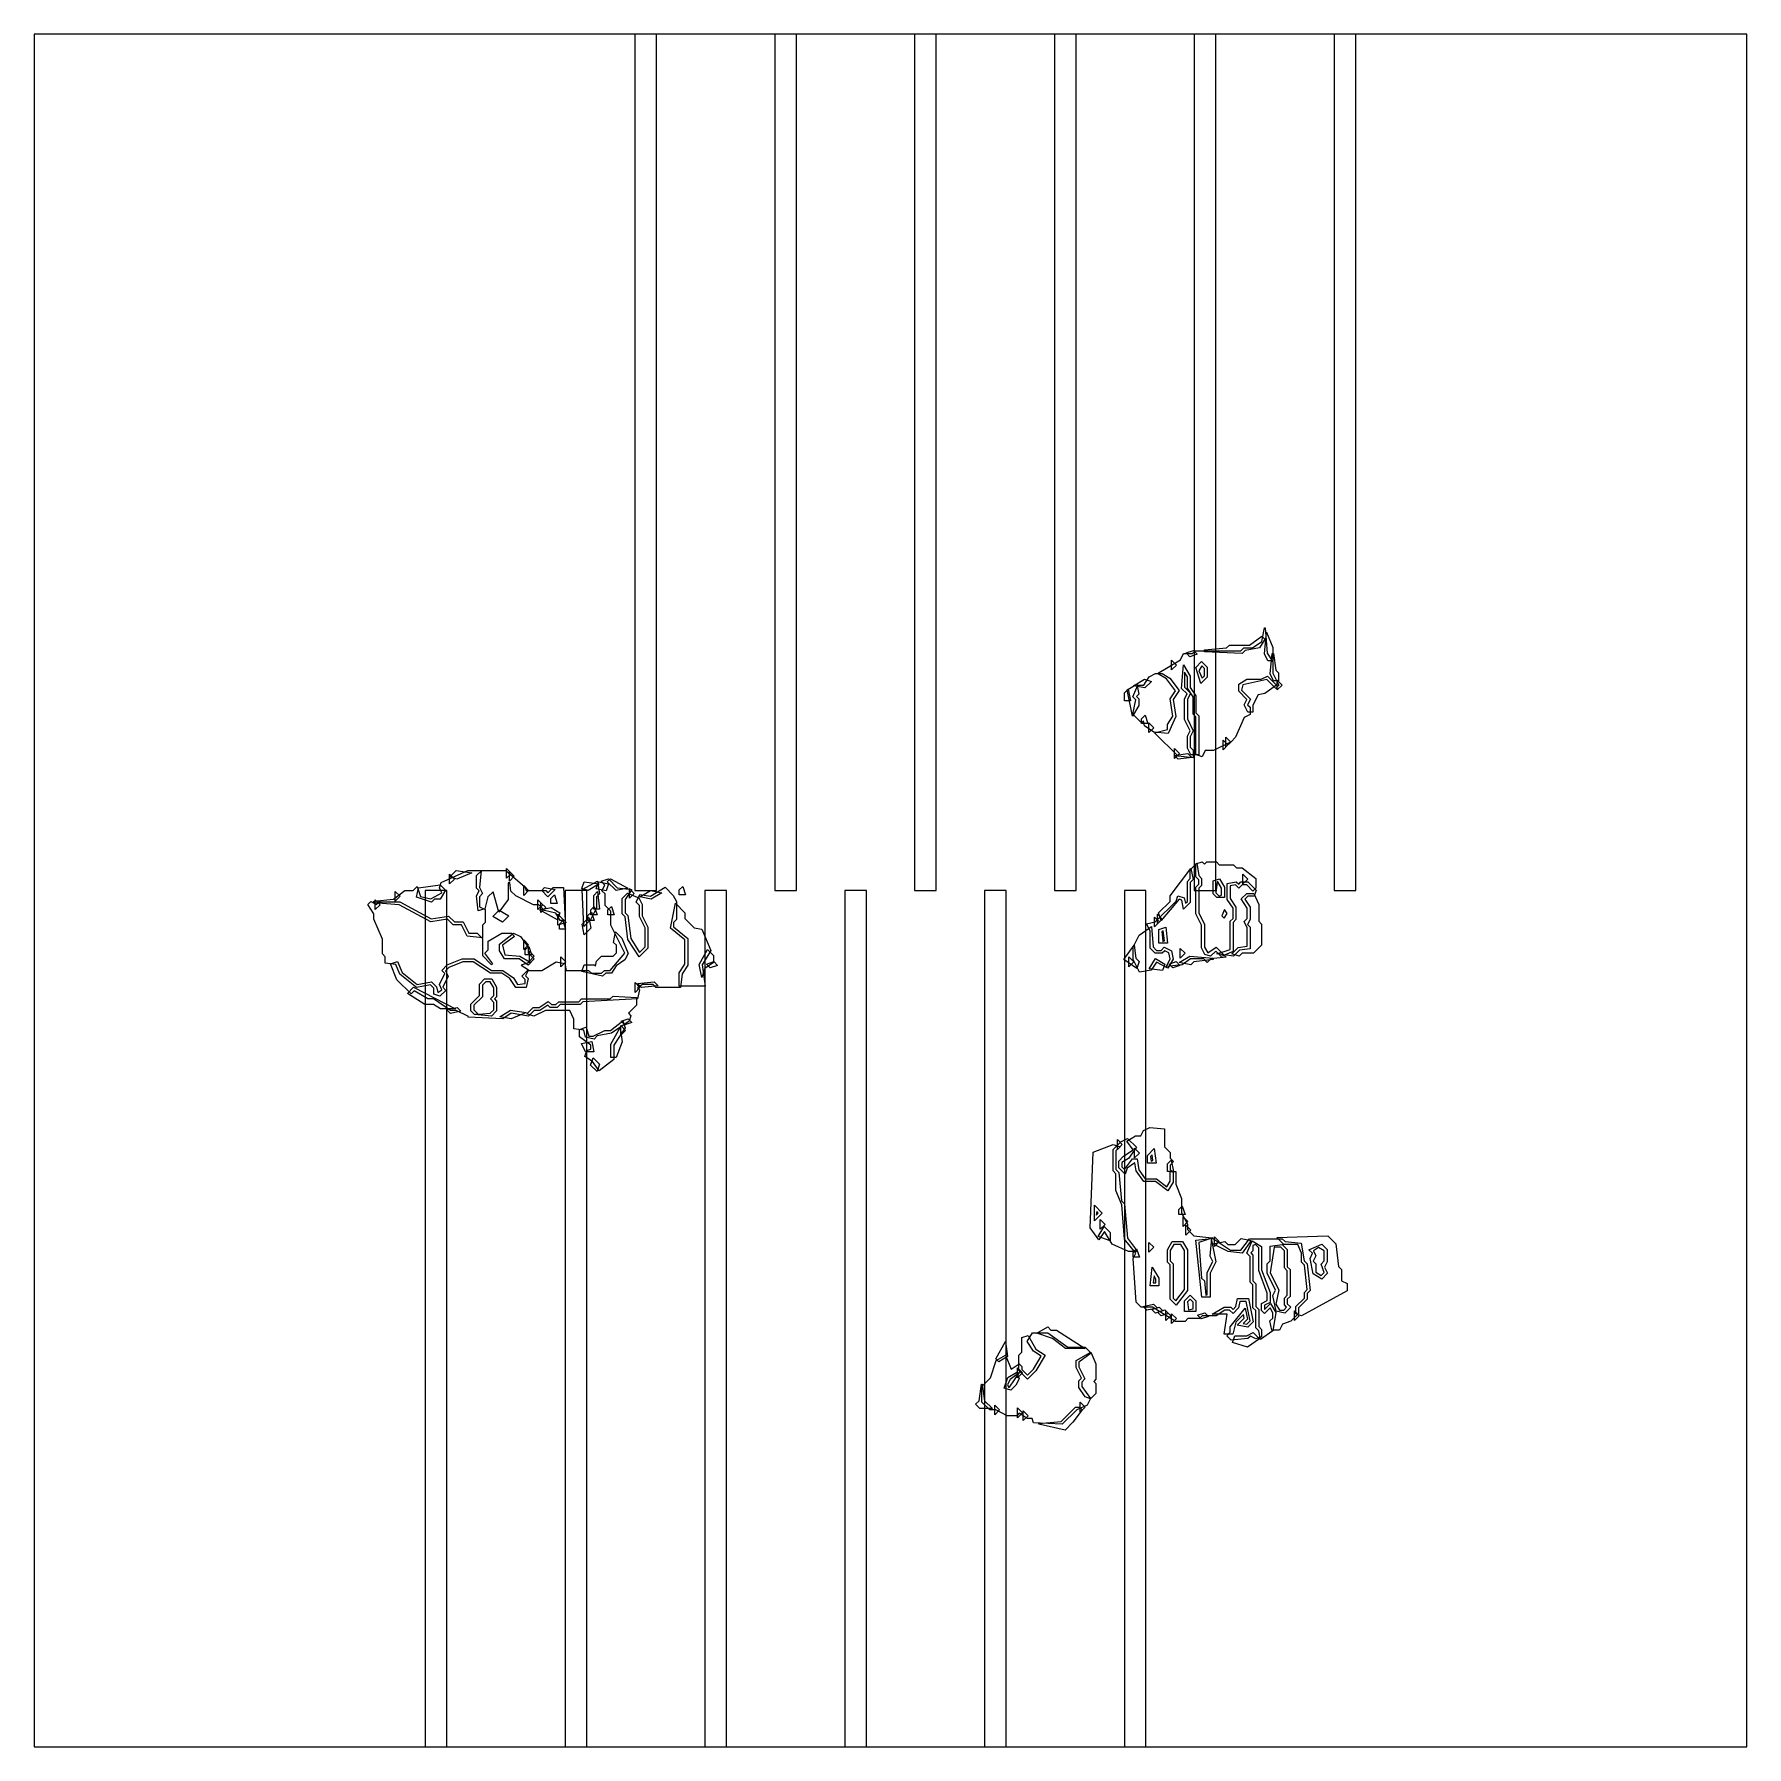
# Model space of a CAD drawing. Header units: millimetres. Extents: x 0 to 283, y 0 to 283.
import ezdxf

# ---------------------------------------------------------------- set-up
doc = ezdxf.new("R2010")
doc.units = ezdxf.units.MM
for name, color, linetype in [('CUT_OUTLINE', 5, 'Continuous'), ('CUT_SLOT', 1, 'Continuous'), ('ENG_D', 3, 'Continuous'), ('ENG_K', 2, 'Continuous'), ('ENG_L', 4, 'Continuous')]:
    doc.layers.add(name, color=color, linetype=linetype)

msp = doc.modelspace()

# ---------------------------------------------------------------- linework, layer by layer
at = {"layer": 'CUT_OUTLINE'}
msp.add_lwpolyline([(0, 0), (282.84, 0), (282.84, 282.84), (0, 282.84), (0, 0)], close=True, dxfattribs=at)
at = {"layer": 'CUT_SLOT'}
for points in [[(99.22, 141.42), (102.79, 141.42), (102.79, 282.84), (99.22, 282.84), (99.22, 141.42)], [(122.32, 141.42), (125.88, 141.42), (125.88, 282.84), (122.32, 282.84), (122.32, 141.42)], [(145.41, 141.42), (148.98, 141.42), (148.98, 282.84), (145.41, 282.84), (145.41, 141.42)], [(168.51, 141.42), (172.07, 141.42), (172.07, 282.84), (168.51, 282.84), (168.51, 141.42)], [(191.6, 141.42), (195.16, 141.42), (195.16, 282.84), (191.6, 282.84), (191.6, 141.42)], [(214.69, 141.42), (218.26, 141.42), (218.26, 282.84), (214.69, 282.84), (214.69, 141.42)], [(64.58, 0), (68.15, 0), (68.15, 141.42), (64.58, 141.42), (64.58, 0)], [(87.68, 0), (91.24, 0), (91.24, 141.42), (87.68, 141.42), (87.68, 0)], [(110.77, 0), (114.34, 0), (114.34, 141.42), (110.77, 141.42), (110.77, 0)], [(133.87, 0), (137.43, 0), (137.43, 141.42), (133.87, 141.42), (133.87, 0)], [(156.96, 0), (160.52, 0), (160.52, 141.42), (156.96, 141.42), (156.96, 0)], [(180.05, 0), (183.62, 0), (183.62, 141.42), (180.05, 141.42), (180.05, 0)]]:
    msp.add_lwpolyline(points, close=True, dxfattribs=at)
at = {"layer": 'ENG_D'}
for points in [[(187.61, 173.06), (188.51, 174.41), (186.99, 176.36), (185.51, 177.25), (189.32, 179.54), (189.83, 180.55), (191.29, 180.55), (191.76, 181.02), (199.31, 181.02), (199.78, 181.49), (201.21, 181.49), (202.73, 182.57), (203.17, 184.79), (203.32, 184.78), (203.64, 180.63), (204.59, 179.21), (204.59, 177.3), (205.58, 175.32), (205.06, 174.79), (203.57, 176.28), (199.61, 175.4), (199.42, 174.5), (200.87, 173.05), (200.4, 172.11), (200.82, 171.69), (200.82, 170.5), (199.82, 170), (198.42, 166.74), (197.66, 165.98), (194.75, 164.52), (193.42, 164.52), (192.92, 163.52), (191.86, 163.88), (191.86, 170.08), (191.39, 170.55), (191.39, 173.41), (190.45, 174.82), (190.45, 176.71), (189.98, 177.5), (189.98, 174.99), (190.97, 173.99), (190.45, 172.95), (190.45, 169.76), (191.42, 167.82), (190.92, 166.82), (190.92, 165.09), (191.39, 164.62), (191.39, 163.31), (188.93, 163.59), (185.04, 167.48), (187.15, 168), (187.15, 168.83), (188.08, 170.23), (187.61, 173.06)], [(193.28, 176.87), (193.28, 178.09), (192.85, 178.52), (192.36, 177.7), (192.88, 176.48), (193.28, 176.87)], [(182.06, 173.48), (182.43, 173.1), (182.43, 172), (181.38, 170.24), (180.52, 174.54), (182.13, 175.5), (182.45, 173.87), (182.06, 173.48)], [(184.52, 175.94), (183.45, 174.87), (181.55, 175.25), (183.35, 176.33), (184.52, 175.94)], [(182.9, 169), (182.9, 169.8), (183.48, 170.38), (183.94, 169), (182.9, 169)], [(184.08, 167.49), (184.08, 169.1), (184.89, 168.29), (184.08, 167.49)], [(73.54, 141.94), (74.06, 140.9), (73.54, 140.38), (73.54, 138.74), (74.48, 138.27), (74.48, 136.14), (74.01, 135.67), (74.01, 133.62), (71.5, 133.89), (70.57, 135.76), (69.2, 135.76), (68.27, 136.69), (65.48, 136.23), (60.27, 139.07), (56.1, 139.39), (56.1, 139.64), (59.31, 140), (61.2, 141.42), (62.6, 141.42), (63.27, 142.09), (63.82, 140.44), (65.49, 140.02), (67.33, 141.05), (66.92, 141.87), (67.22, 142.77), (71.6, 144.72), (73.8, 144.72), (73.54, 141.94)], [(78.02, 145.05), (78.82, 144.25), (78.02, 143.45), (78.02, 145.05)], [(79.29, 143.78), (78.49, 142.97), (78.49, 144.58), (79.29, 143.78)], [(192.33, 137.71), (193.28, 135.82), (193.28, 132.06), (193.82, 131.15), (195.19, 132.06), (196.85, 130.4), (194.33, 130.12), (193.75, 129.54), (193.18, 130.11), (190.99, 130.11), (189.59, 129.17), (186.98, 128.88), (187.61, 130.14), (187.41, 131.13), (186.72, 131.47), (186.3, 131.05), (185.16, 131.05), (184.32, 131.9), (184.32, 134.77), (183.73, 135.94), (185.15, 136.22), (188.59, 139.66), (188.88, 140.54), (189.94, 140.19), (190.12, 139.31), (190.45, 139.63), (190.45, 142.93), (190.92, 143.4), (190.92, 144.82), (192.03, 145.93), (192.32, 143.89), (192.8, 143.4), (192.8, 142.27), (192.33, 141.8), (192.33, 137.71)], [(65.6, 126.36), (66.45, 125.51), (66.63, 124.59), (67.34, 125.01), (66.91, 125.87), (67.83, 127.7), (67.31, 128.22), (68.22, 129.13), (70.67, 130.11), (72.67, 130.11), (75.5, 128.22), (77.39, 128.22), (79.14, 126.97), (79.79, 125.88), (81.08, 126.07), (81.08, 126.71), (80.51, 127.28), (81.46, 128.22), (83.84, 128.22), (86.22, 129.65), (87.65, 129.37), (87.87, 128.22), (91.55, 128.22), (92.02, 127.75), (93.71, 127.75), (94.18, 128.22), (95.11, 128.22), (97.54, 131.08), (95.22, 135.71), (95.22, 138.02), (94.28, 138.97), (94.28, 140.85), (93.76, 141.37), (94.23, 142.32), (93.61, 142.94), (94.82, 143.34), (96.27, 141.88), (98.7, 141.61), (97.58, 139.94), (97.58, 137.75), (98.04, 137.29), (98.52, 133.49), (99.98, 131.19), (100.88, 132.09), (100.88, 135.24), (99.94, 137.12), (99.94, 138.97), (99.42, 139.49), (100.04, 140.74), (101.77, 140.49), (104.22, 141.95), (105.55, 140.62), (106.07, 139.59), (106.07, 136.61), (105.59, 136.14), (105.59, 135.41), (107.95, 133.52), (107.95, 129.09), (107, 127.67), (106.75, 125.39), (102.67, 125.39), (102.2, 125.87), (100.47, 125.87), (99.61, 125.35), (99.96, 125), (99.66, 123.52), (90.61, 123.04), (90.14, 122.57), (86.84, 122.57), (86.36, 122.09), (85.23, 122.09), (84.82, 122.5), (83.51, 121.62), (82.59, 121.62), (81.63, 120.66), (78.78, 121.14), (77.38, 120.2), (71.66, 120.51), (71.65, 120.67), (71.62, 120.67), (69.71, 121.62), (68.75, 121.62), (65.93, 123.51), (64.99, 123.51), (62.73, 124.86), (62.23, 124.35), (59.9, 126.68), (58.85, 129.31), (60, 129.69), (60.77, 127.9), (63.23, 125.88), (65.6, 126.36)], [(80.85, 142.23), (81.65, 141.42), (80.85, 140.62), (80.85, 142.23)], [(86.04, 141.57), (84.85, 140.38), (83.81, 141.42), (84.3, 141.91), (86.04, 141.57)], [(93.35, 140.87), (92.87, 140.38), (92.87, 138.54), (91.88, 136.57), (90.77, 135.45), (90.5, 141.56), (93.05, 142.97), (93.35, 140.87)], [(196.58, 140.24), (195.3, 140.24), (194.69, 140.85), (194.69, 143.01), (195.74, 143.35), (196.58, 141.96), (196.58, 140.24)], [(199.04, 131.54), (198.07, 130.56), (195.32, 130.96), (197.52, 131.69), (197.52, 136.33), (197.99, 136.8), (197.99, 138.52), (197.05, 139.94), (197.05, 142.56), (198.54, 142.86), (198.93, 142.46), (199.31, 142.84), (200.44, 142.84), (201.8, 141.49), (201.46, 140.48), (200.44, 140.48), (199.94, 139.98), (200.82, 138.66), (200.82, 136.65), (200.4, 135.81), (200.82, 135.39), (200.82, 131.79), (199.04, 131.54)], [(199.64, 142.5), (199.64, 144.11), (200.44, 143.31), (199.64, 142.5)], [(57.14, 139.06), (56.33, 138.26), (56.33, 139.87), (57.14, 139.06)], [(84.01, 139.06), (83.2, 138.26), (83.2, 139.87), (84.01, 139.06)], [(86.4, 136.6), (83.47, 138.23), (85.37, 138.61), (86.79, 137.75), (86.4, 136.6)], [(83.67, 137.79), (83.67, 139.4), (84.48, 138.59), (83.67, 137.79)], [(85.32, 139.3), (85.32, 140.1), (85.9, 140.68), (86.36, 139.3), (85.32, 139.3)], [(86.5, 135.67), (86.5, 137.51), (87.88, 136.13), (86.5, 135.67)], [(76.84, 131.46), (76.84, 132.58), (79.17, 134.39), (80.3, 133.83), (81.55, 132.07), (81.55, 131.15), (82.59, 130.11), (81.58, 129.1), (80.07, 130.11), (77.65, 130.11), (76.84, 131.46)], [(186.22, 134.66), (186.41, 133.02), (186.66, 133.1), (186.47, 134.74), (186.22, 134.66)], [(112.19, 130.68), (112.19, 129.51), (110.74, 128.54), (110.25, 127.07), (109.82, 129.2), (111.2, 131.67), (112.19, 130.68)], [(182.08, 128.55), (179.98, 130.05), (181.64, 132.37), (181.95, 130.22), (182.47, 129.7), (182.08, 128.55)], [(185.18, 130.2), (186.72, 129.27), (186.37, 128.2), (184.17, 128.51), (185.18, 130.2)], [(72.88, 120.92), (75.32, 121.14), (75.9, 121.72), (75.9, 122.94), (75.33, 123.51), (75.9, 124.08), (75.9, 125.33), (75.29, 126.34), (74.58, 126.34), (74.01, 125.77), (74.01, 123.88), (72.6, 122.47), (72.6, 121.72), (73.31, 121.01), (72.88, 120.92)], [(94.23, 118.32), (95.15, 118.32), (97.23, 119.89), (97.61, 118.76), (95.7, 115.89), (95.7, 113.49), (93.28, 111.62), (92.23, 113.2), (90.93, 113.98), (91.27, 114.97), (91.92, 115.19), (91.92, 115.85), (90.04, 117.26), (90.04, 118.49), (91.13, 118.86), (91.62, 117.38), (92.34, 117.38), (94.23, 118.32)], [(97.52, 119.23), (96.91, 119.84), (98.12, 120.24), (98.72, 119.63), (97.52, 119.23)], [(180.05, 95.35), (181.37, 97.11), (182.17, 97.11), (182.42, 95.31), (183.5, 93.81), (185.34, 93.81), (187.08, 92.5), (187.62, 93.4), (187.62, 94.99), (188.56, 94.99), (188.56, 92.91), (189.5, 90.56), (189.5, 88.21), (190.45, 86.32), (190.45, 85.42), (191.5, 84.37), (194.49, 84.04), (194.49, 84.09), (194.58, 84.03), (194.6, 84.03), (194.59, 84.02), (197.59, 82.02), (199.29, 82.02), (200.7, 83.91), (206.1, 83.91), (206.58, 83.43), (209.27, 83.19), (209.76, 80.25), (210.24, 79.78), (210.73, 75.34), (210.25, 74.86), (210.25, 73.91), (208.83, 72.5), (208.83, 71.56), (207.55, 70.27), (206.17, 69.81), (205.68, 68.83), (204.4, 68.83), (204.1, 70.32), (204.59, 70.81), (204.59, 71.6), (204.16, 72.46), (204.12, 72.5), (203.18, 71.56), (202.7, 72.03), (202.7, 73.21), (203.65, 73.68), (203.65, 74.91), (202.23, 78.68), (202.23, 82.4), (201.7, 82.93), (201.29, 82.8), (201.29, 81.93), (200.92, 81.55), (201.29, 81.18), (201.29, 76.94), (201.76, 76.47), (201.76, 72.69), (202.23, 72.22), (202.23, 69.39), (202.7, 68.92), (202.7, 67.71), (201.74, 67.39), (200.86, 67.83), (200.45, 67.42), (197.67, 67.17), (196.95, 67.88), (197.52, 68.45), (197.52, 69.38), (200.01, 72.42), (200.37, 70.63), (199.65, 69.91), (200.27, 69.79), (200.8, 70.32), (200.15, 73.54), (199.13, 73.54), (198.91, 72.48), (197.99, 71.56), (197.42, 72.12), (196.65, 72.12), (195.23, 71.18), (192.9, 71.18), (192.43, 70.71), (190.55, 70.71), (190.07, 70.24), (188.49, 70.24), (184.72, 72.6), (182.81, 72.6), (181.97, 73.44), (181.49, 80.66), (181.92, 81.52), (180.08, 83.82), (179.61, 89.51), (178.66, 91.88), (178.66, 94.65), (178.19, 95.13), (178.19, 98.62), (179.47, 99.9), (180.59, 100.46), (182.03, 99.02), (180.71, 97.17), (179.61, 96.5), (179.61, 95.79), (180.05, 95.35)], [(182.53, 98.05), (181.73, 97.25), (181.73, 98.86), (182.53, 98.05)], [(183.85, 97.68), (184.96, 98.79), (185.3, 96.4), (183.85, 96.4), (183.85, 97.68)], [(187.76, 96.88), (188.14, 94.99), (187.15, 94.99), (187.15, 96.26), (187.76, 96.88)], [(176.4, 88.15), (175.13, 86.88), (175.13, 89.43), (176.4, 88.15)], [(176.73, 85.94), (177.72, 84.95), (177.72, 83.58), (175.72, 84.25), (176.73, 85.94)], [(176.07, 85.46), (176.07, 87.07), (176.87, 86.27), (176.07, 85.46)], [(188.54, 73.66), (189.98, 75.51), (189.98, 81.96), (189.37, 82.97), (188.22, 82.97), (187.62, 81.96), (187.62, 80.24), (188.09, 79.76), (188.09, 74.11), (188.54, 73.66)], [(194.48, 83.98), (192.35, 83.27), (192.8, 77.42), (193.27, 76.95), (193.48, 74.56), (193.75, 74.65), (193.75, 78.31), (194.66, 80.14), (194.21, 81.04), (194.48, 83.98)], [(205.91, 82.5), (204.79, 82.5), (204.13, 78.29), (205.54, 75.46), (205.07, 73.11), (205.67, 72.12), (206.38, 72.12), (206.85, 72.6), (206.48, 72.97), (206.48, 74.11), (206.95, 74.58), (206.95, 78.63), (206.48, 79.1), (206.48, 81.93), (205.91, 82.5)], [(212.66, 83.01), (213.55, 82.12), (213.55, 80.08), (213.1, 79.2), (213.6, 78.21), (212.64, 77.25), (211.21, 78.1), (210.71, 80.64), (211.14, 81.51), (210.54, 82.1), (212.66, 83.01)], [(184.82, 76.6), (185.26, 76.6), (185.26, 77.25), (184.95, 77.77), (184.82, 76.6)], [(190.92, 73.91), (190.46, 73.46), (190.65, 72.17), (191.39, 72.32), (191.39, 73.44), (190.92, 73.91)], [(163.11, 62.32), (164.05, 61.38), (165.04, 62.37), (166.32, 64.51), (165.06, 65.36), (164.01, 66.93), (164.86, 68.35), (167.42, 68.35), (170.72, 66), (173.57, 66), (174.54, 65.03), (172.53, 63.52), (172.53, 62.75), (173.53, 60.76), (173.01, 60.24), (173.01, 59.48), (174.46, 57.54), (173.88, 56.39), (172.2, 55.66), (169.8, 53.26), (165.05, 53.51), (164.82, 54.21), (163.98, 54.21), (162.66, 55.09), (162.26, 54.68), (160.69, 54.68), (158.81, 55.63), (157.82, 55.63), (156.51, 56.94), (156.51, 59.49), (157.95, 60.94), (158.9, 63.8), (160.39, 64.69), (161.33, 62.35), (162.66, 63.24), (163.11, 62.79), (163.11, 62.32)], [(162.7, 61.8), (161.17, 60.66), (160.77, 59.85), (160.92, 59.4), (161.09, 59.4), (162.7, 61.8)]]:
    msp.add_lwpolyline(points, close=True, dxfattribs=at)
at = {"layer": 'ENG_K'}
for points in [[(191.45, 181.05), (192.06, 180.44), (190.86, 180.04), (190.25, 180.65), (191.45, 181.05)], [(196.94, 181.48), (197.42, 181.96), (200.74, 181.96), (202.73, 183.45), (203.24, 182.94), (202.38, 181.52), (199.99, 181.04), (199.5, 180.54), (193.28, 180.84), (193.27, 181.15), (196.94, 181.48)], [(188.66, 178.66), (187.85, 177.86), (187.85, 179.47), (188.66, 178.66)], [(199.85, 172.06), (200.3, 172.96), (198.93, 174.32), (198.93, 175.5), (200.28, 176.31), (202.65, 176.31), (203.69, 176.83), (205.19, 175.33), (203.27, 173.96), (202.16, 173.74), (201.29, 172.01), (201.29, 170.88), (200.44, 170.88), (199.85, 172.06)], [(188.95, 163.09), (188.3, 163.74), (190.53, 164.06), (191.18, 163.41), (188.95, 163.09)], [(188.33, 164.85), (189.13, 164.05), (188.33, 163.24), (188.33, 164.85)], [(196.34, 164.66), (196.34, 166.27), (197.14, 165.46), (196.34, 164.66)], [(196.81, 165.13), (196.81, 166.74), (197.62, 165.93), (196.81, 165.13)], [(68.62, 143.68), (69.68, 144.74), (72.28, 144.36), (69.78, 143.29), (68.62, 143.68)], [(187.62, 140.56), (191.05, 145.04), (191.41, 143.23), (190.92, 142.74), (190.92, 139.44), (189.83, 138.35), (189.54, 139.83), (189.11, 139.97), (186.11, 136.47), (185.7, 137.71), (187.62, 139.63), (187.62, 140.56)], [(68.59, 142.5), (68.59, 144.11), (69.39, 143.31), (68.59, 142.5)], [(91.48, 141.4), (90.45, 141.74), (90.82, 142.86), (93.32, 142.5), (91.48, 141.4)], [(98.02, 141.79), (96.09, 141.4), (94.65, 142.84), (95.18, 143.36), (98.02, 141.79)], [(101.78, 141.43), (103.65, 141.06), (101.87, 139.99), (100, 140.37), (101.78, 141.43)], [(106.54, 140.71), (106.54, 141.52), (107.11, 142.09), (107.57, 140.71), (106.54, 140.71)], [(59.63, 141.28), (60.44, 140.48), (59.63, 139.67), (59.63, 141.28)], [(91.92, 137.41), (91.92, 138.22), (92.5, 138.79), (92.96, 137.41), (91.92, 137.41)], [(93.05, 141.23), (93.37, 138.36), (92.4, 138.36), (92.4, 140.58), (93.05, 141.23)], [(95.79, 137.41), (94.75, 137.41), (94.75, 138.22), (95.33, 138.79), (95.79, 137.41)], [(198.82, 131.98), (200.35, 132.2), (200.35, 135.24), (199.82, 136.28), (200.35, 136.8), (200.35, 138.52), (199.34, 140.04), (200.25, 140.95), (201.45, 140.95), (202.23, 139.11), (202.23, 136.33), (202.7, 135.86), (202.7, 132.37), (201.39, 131.05), (199.5, 131.05), (199, 130.55), (197.79, 130.95), (198.82, 131.98)], [(86.74, 135.86), (87.31, 136.44), (87.77, 135.06), (86.74, 135.06), (86.74, 135.86)], [(91.94, 135.22), (90.84, 134.11), (90.49, 135.84), (91.6, 136.95), (91.94, 135.22)], [(92.49, 136.47), (91.45, 136.47), (91.45, 137.28), (92.03, 137.85), (92.49, 136.47)], [(185.83, 136.24), (185.03, 135.43), (185.03, 137.04), (185.83, 136.24)], [(185.5, 135.9), (185.5, 137.51), (186.3, 136.71), (185.5, 135.9)], [(86.97, 130.44), (87.78, 129.64), (86.97, 128.83), (86.97, 130.44)], [(180.78, 128.83), (180.78, 130.44), (181.59, 129.64), (180.78, 128.83)], [(191, 129.14), (189.1, 129.52), (190.86, 130.59), (194.69, 130.24), (194.69, 130), (191.5, 129.65), (191, 129.14)], [(112.87, 129.06), (111.66, 128.66), (111.05, 129.27), (112.26, 129.67), (112.87, 129.06)], [(189.23, 129.06), (188.03, 128.66), (187.42, 129.27), (188.63, 129.67), (189.23, 129.06)], [(76.37, 121.52), (75.51, 120.67), (72.73, 120.92), (72.12, 121.52), (72.12, 122.66), (73.54, 124.08), (73.54, 125.96), (74.38, 126.81), (75.56, 126.81), (76.37, 125.46), (76.37, 123.88), (75.99, 123.51), (76.37, 123.13), (76.37, 121.52)], [(99.23, 126.2), (100.04, 125.39), (99.23, 124.59), (99.23, 126.2)], [(100.32, 125.38), (99.66, 126.05), (102.38, 126.35), (103.04, 125.68), (100.32, 125.38)], [(76.9, 120.57), (78.68, 121.63), (81.24, 121.27), (78.75, 120.2), (76.9, 120.57)], [(95.22, 113.84), (95.22, 116.03), (96.77, 118.81), (97.12, 116.41), (96.09, 113.84), (95.22, 113.84)], [(97.68, 118.32), (96.87, 117.52), (96.87, 119.13), (97.68, 118.32)], [(90.4, 116.14), (92.11, 116.48), (92.45, 114.79), (91.07, 114.79), (90.4, 116.14)], [(174.42, 85.72), (174.9, 98.22), (178.19, 99.48), (179.33, 99.1), (178.66, 98.43), (178.66, 95.32), (179.12, 94.86), (179.6, 90.15), (180.07, 89.67), (180.54, 84), (182.2, 81.79), (180.73, 81.79), (178.03, 83.02), (176.77, 85.12), (175.84, 83.73), (174.42, 85.72)], [(178.9, 98.66), (178.9, 100.27), (179.7, 99.47), (178.9, 98.66)], [(175.39, 87.81), (175.74, 88.15), (175.51, 88.38), (175.39, 87.81)], [(190.07, 87.92), (189.03, 87.92), (189.03, 88.72), (189.61, 89.3), (190.07, 87.92)], [(189.74, 85.93), (189.74, 87.54), (190.55, 86.74), (189.74, 85.93)], [(191.02, 85.32), (190.21, 84.52), (190.21, 86.13), (191.02, 85.32)], [(182.52, 80.85), (181.49, 80.85), (181.49, 81.65), (182.07, 82.23), (182.52, 80.85)], [(194.68, 83.06), (196.65, 83.46), (197.14, 82.97), (198.36, 82.97), (199.33, 83.93), (200.99, 83.6), (199.52, 81.54), (197.21, 81.79), (194.68, 83.06)], [(194.93, 82.63), (194.93, 84.24), (195.73, 83.44), (194.93, 82.63)], [(208.36, 72.69), (209.78, 74.11), (209.78, 75.05), (210.24, 75.51), (209.79, 79.56), (209.3, 80.04), (209.3, 81.5), (208.68, 82.97), (206.38, 82.97), (205.22, 84.13), (213.64, 84.38), (214.95, 83.08), (215.42, 79.31), (215.9, 78.82), (215.9, 76.98), (216.85, 76.51), (216.85, 75.29), (209.33, 71.16), (208.36, 71.48), (208.36, 72.69)], [(213.07, 80.24), (213.07, 81.89), (212.13, 82.46), (211.26, 81.93), (211.69, 81.08), (211.24, 80.19), (211.66, 79.76), (211.66, 78.39), (212.57, 77.84), (213.04, 78.32), (212.57, 79.73), (213.07, 80.24)], [(199.86, 70.79), (199.73, 71.41), (198.44, 70.12), (197.94, 68.12), (196.54, 68.12), (197.01, 71.42), (194.55, 71.42), (196.51, 72.6), (197.62, 72.6), (197.99, 72.22), (198.48, 72.71), (198.74, 74.01), (200.54, 74.01), (201.31, 70.16), (200.42, 69.28), (198.69, 69.62), (199.86, 70.79)], [(184.87, 73.09), (185.5, 72.45), (183.77, 72.1), (183.13, 72.74), (184.87, 73.09)], [(186.41, 72.02), (185.2, 71.62), (184.59, 72.23), (185.8, 72.63), (186.41, 72.02)], [(185.53, 71.76), (186.74, 72.16), (187.35, 71.55), (186.14, 71.15), (185.53, 71.76)], [(186.91, 71.99), (187.72, 71.18), (186.91, 70.38), (186.91, 71.99)], [(188.66, 70.71), (187.85, 69.91), (187.85, 71.52), (188.66, 70.71)], [(193.34, 71.69), (193.95, 71.08), (192.74, 70.68), (192.13, 71.29), (193.34, 71.69)], [(208.93, 71.18), (208.13, 70.38), (208.13, 71.99), (208.93, 71.18)], [(167.39, 69.36), (167.92, 68.83), (168.83, 68.83), (173.57, 65.76), (170.33, 65.76), (168.18, 67.44), (165.61, 68.29), (167.39, 69.36)], [(200.29, 67.88), (201.34, 68.4), (202.36, 67.38), (200.39, 65.97), (197.93, 66.79), (198.29, 67.88), (200.29, 67.88)], [(160.41, 66.96), (160.77, 64.46), (159.3, 63.58), (158.81, 64.07), (160.41, 66.96)], [(156.44, 59.87), (156.58, 59.87), (156.96, 57.15), (158.25, 55.86), (156.17, 55.86), (155.47, 56.57), (156.05, 57.15), (156.44, 59.87)], [(172.77, 56.9), (173.57, 56.1), (172.77, 55.29), (172.77, 56.9)], [(158.63, 56.43), (159.43, 55.63), (158.63, 54.82), (158.63, 56.43)], [(162.4, 55.96), (163.2, 55.15), (162.4, 54.35), (162.4, 55.96)], [(163.34, 55.49), (164.15, 54.68), (163.34, 53.88), (163.34, 55.49)], [(172.63, 56.1), (173.08, 55.65), (171.53, 53.59), (170.25, 52.3), (165.93, 53.3), (165.94, 53.4), (169.6, 53.73), (171.97, 56.1), (172.63, 56.1)]]:
    msp.add_lwpolyline(points, close=True, dxfattribs=at)
at = {"layer": 'ENG_L'}
for points in [[(203.74, 179.37), (203.17, 180.5), (203.5, 184.09), (204.59, 181.54), (204.59, 179.37), (203.74, 179.37)], [(189.98, 173.06), (190.4, 173.9), (189.5, 174.8), (189.8, 178.71), (190.92, 176.84), (190.92, 174.96), (191.86, 173.55), (191.86, 170.75), (192.33, 170.27), (192.33, 163.81), (191.01, 163.81), (190.45, 164.94), (190.45, 166.93), (190.89, 167.82), (189.98, 169.65), (189.98, 173.06)], [(193.75, 178.29), (193.75, 176.68), (192.7, 175.63), (191.83, 178.25), (192.8, 179.23), (193.75, 178.29)], [(204.11, 177.2), (204.48, 180.55), (204.66, 180.55), (205.05, 177.83), (205.53, 177.35), (205.53, 176.07), (204.68, 176.07), (204.11, 177.2)], [(181.94, 172.93), (181.45, 173.42), (182.28, 175.36), (183.25, 175.36), (184.16, 176.72), (185.21, 177.25), (186.27, 177.25), (187.54, 176.48), (189.09, 174.43), (188.1, 172.95), (188.57, 170.14), (187.29, 167.33), (184.94, 167.59), (183.4, 168.62), (183.23, 169.46), (182.9, 169.14), (181.47, 170.57), (181.94, 172.93)], [(205.3, 176.17), (206.1, 175.36), (205.3, 174.56), (205.3, 176.17)], [(180.08, 172.77), (180.08, 174.05), (180.69, 174.66), (181.07, 172.77), (180.08, 172.77)], [(73.34, 138.04), (73.06, 140.52), (73.49, 141.37), (73.07, 141.8), (73.07, 143.88), (73.91, 144.72), (77.87, 144.72), (81.05, 142.03), (81.25, 141.42), (84.48, 141.42), (84.85, 141.05), (85.7, 141.89), (87.43, 141.89), (87.69, 136.47), (86.84, 136.47), (86.12, 137.68), (84.26, 138.14), (83.34, 139.06), (82.44, 139.06), (79.53, 140.52), (78.74, 141.31), (78.53, 142.76), (78.25, 142.67), (78.25, 139.93), (76.75, 137.82), (75.78, 141.21), (74.93, 140.36), (74.44, 138.41), (73.34, 138.04)], [(201.76, 141.8), (201.29, 141.32), (200.25, 142.36), (199.5, 142.36), (198.93, 141.8), (198.38, 142.34), (197.52, 142.17), (197.52, 140.08), (198.46, 138.66), (198.46, 136.61), (197.99, 136.14), (197.99, 131.37), (196.05, 130.54), (195.16, 131.42), (194.28, 130.55), (193.34, 130.86), (192.8, 131.94), (192.8, 135.71), (191.86, 137.59), (191.86, 141.99), (192.33, 142.46), (192.33, 143.21), (191.86, 143.68), (191.86, 145.83), (192.87, 146.17), (193.28, 145.76), (193.65, 146.14), (195.26, 146.14), (195.73, 145.66), (198.09, 145.66), (198.56, 145.19), (199.48, 145.19), (201.76, 143.42), (201.76, 141.8)], [(67.07, 140.01), (66.09, 140.01), (65.59, 139.5), (63.13, 140.32), (63.44, 141.87), (67.02, 142.38), (67.94, 141.46), (67.07, 140.01)], [(92.79, 141.71), (93.18, 142.87), (94.82, 142.54), (94.44, 141.39), (92.79, 141.71)], [(98.29, 141.75), (99.09, 140.95), (98.29, 140.15), (98.29, 141.75)], [(195.37, 142.84), (195.17, 141.04), (195.7, 140.51), (196.1, 140.65), (196.1, 141.83), (195.5, 142.84), (195.37, 142.84)], [(75.75, 129.29), (74.41, 131.07), (74.95, 131.62), (74.95, 133.07), (77.25, 134.35), (78.82, 134.35), (79.32, 133.85), (77.34, 132.37), (77.73, 130.8), (80.21, 130.57), (81.88, 129.57), (80.43, 129.09), (81.62, 128.3), (81.13, 127.33), (81.57, 126.89), (81.27, 125.39), (79.54, 125.39), (78.55, 126.87), (77.24, 127.75), (75.35, 127.75), (72.52, 129.64), (70.76, 129.64), (68.49, 128.73), (67.93, 128.18), (68.38, 127.28), (67.46, 125.44), (67.98, 124.92), (67, 123.95), (66, 124.28), (66, 125.3), (65.45, 125.84), (63.11, 125.38), (60.38, 127.6), (59.7, 129.19), (57.98, 129.43), (57.98, 130.48), (57.51, 130.95), (57.51, 133.36), (56.1, 136.66), (56.1, 137.58), (55.09, 139.09), (55.58, 139.59), (56.52, 139.12), (56.94, 139.54), (60.4, 139.54), (65.57, 136.72), (68.43, 137.2), (69.39, 136.24), (70.86, 136.24), (71.8, 134.35), (73.17, 134.35), (74.01, 133.51), (74.01, 130.68), (75.49, 129.2), (75.75, 129.29)], [(101.35, 131.9), (99.9, 130.44), (98.06, 133.33), (97.59, 137.07), (97.11, 137.55), (97.11, 140.1), (98, 140.99), (99.87, 140.19), (100.41, 139.12), (100.41, 137.23), (101.35, 135.35), (101.35, 131.9)], [(110.82, 125.63), (106.54, 125.63), (106.54, 127.82), (107.48, 129.24), (107.48, 133.29), (105.1, 135.2), (105.92, 139.31), (107.48, 137.75), (107.48, 136.8), (109.01, 135.27), (110.24, 135.03), (111.75, 131.5), (110.32, 129.12), (110.82, 125.63)], [(77.35, 136.17), (75.75, 137.13), (76.8, 138.18), (78.4, 137.23), (77.35, 136.17)], [(197.01, 137.65), (196.61, 138.31), (196.15, 137.23), (196.53, 136.85), (197.01, 137.65)], [(80.85, 131.66), (80.85, 133.27), (81.65, 132.46), (80.85, 131.66)], [(95.6, 130.58), (96.17, 131.15), (96.17, 132.37), (95.67, 132.86), (96.02, 134.59), (97.07, 133.54), (98.07, 131.04), (97.53, 129.95), (96.11, 129), (95.36, 127.75), (94.38, 127.75), (93.88, 127.26), (90.44, 128.05), (90.81, 129.16), (92.49, 129.16), (92.72, 128.94), (92.89, 129.75), (93.71, 130.58), (95.6, 130.58)], [(187.83, 131.45), (188.1, 130.06), (187.24, 128.62), (185.34, 129.57), (184.46, 128.24), (182.53, 127.96), (181.49, 130.05), (181.49, 132.05), (182.48, 134.04), (184.52, 135.49), (184.78, 132.1), (185.36, 131.52), (186.11, 131.52), (186.63, 132.04), (187.83, 131.45)], [(185.73, 132.7), (185.73, 134.99), (186.88, 135.37), (187.18, 132.7), (185.73, 132.7)], [(81.08, 131.62), (81.66, 132.19), (82.12, 130.81), (81.08, 130.81), (81.08, 131.62)], [(82.59, 130.58), (81.79, 129.77), (81.79, 131.38), (82.59, 130.58)], [(190.07, 131.05), (189.27, 130.25), (189.27, 131.86), (190.07, 131.05)], [(61.62, 124.41), (62.65, 125.45), (69.55, 121.86), (67.11, 121.86), (65.93, 122.57), (64.51, 122.57), (61.62, 124.41)], [(68.75, 121.13), (68.11, 121.77), (69.85, 122.11), (70.48, 121.48), (68.75, 121.13)], [(90.78, 118.35), (89.1, 118.59), (89.1, 120.16), (88.47, 121.62), (84.44, 121.62), (82.51, 120.66), (81.35, 121.05), (82.4, 122.09), (83.37, 122.09), (84.88, 123.1), (85.42, 122.57), (86.17, 122.57), (86.64, 123.04), (89.94, 123.04), (90.41, 123.51), (95.13, 123.51), (95.6, 123.99), (99.47, 123.73), (99.47, 122.47), (98.15, 121.15), (98.56, 120.74), (98.25, 119.82), (95.32, 117.86), (92.98, 117.4), (92.47, 116.89), (91.02, 117.18), (90.78, 118.35)], [(92.97, 111.52), (91.89, 112.6), (92.29, 113.81), (93.37, 112.73), (92.97, 111.52)], [(181.51, 98.58), (180.44, 100.01), (181.9, 100.88), (182.76, 100.88), (183.2, 101.76), (184.28, 102.3), (186.68, 102.03), (186.68, 99.09), (187.62, 98.15), (187.62, 97.21), (188.19, 96.64), (187.62, 96.07), (187.62, 95.32), (188.09, 94.85), (188.09, 93.27), (187.22, 91.81), (185.18, 93.34), (183.26, 93.34), (181.97, 95.13), (181.78, 96.46), (180.51, 95.55), (180.18, 94.55), (179.13, 95.6), (179.13, 96.74), (179.93, 97.53), (181.51, 98.58)], [(184.5, 96.71), (184.77, 96.8), (184.62, 97.79), (184.34, 97.5), (184.5, 96.71)], [(184.08, 81.69), (184.08, 83.3), (184.89, 82.5), (184.08, 81.69)], [(189.64, 83.44), (190.45, 82.09), (190.45, 75.34), (188.58, 72.95), (187.62, 73.91), (187.62, 79.57), (187.15, 80.04), (187.15, 82.09), (187.96, 83.44), (189.64, 83.44)], [(191.84, 83.65), (194.41, 83.93), (195.17, 80.11), (194.22, 78.2), (194.22, 74.25), (192.83, 74.25), (191.84, 83.65)], [(203.18, 72.22), (204.16, 73.21), (205.07, 71.7), (204.57, 68.69), (202.54, 67.24), (202.25, 68.71), (201.76, 69.2), (201.76, 72.03), (201.29, 72.5), (201.29, 76.27), (200.82, 76.74), (200.82, 80.98), (200.3, 81.5), (201.18, 83.54), (202.7, 82.63), (202.7, 78.77), (204.12, 75), (204.12, 73.39), (203.18, 72.92), (203.18, 72.22)], [(204.58, 74.51), (205.03, 75.42), (203.65, 78.2), (203.65, 79.76), (204.12, 80.24), (204.12, 82.7), (206.09, 82.98), (206.95, 82.12), (206.95, 79.29), (207.42, 78.82), (207.42, 74.38), (206.95, 73.91), (206.95, 73.17), (207.52, 72.6), (206.55, 71.63), (205.1, 71.92), (204.58, 74.51)], [(185.73, 77.38), (185.73, 76.13), (184.29, 76.13), (184.63, 79.21), (185.73, 77.38)], [(191.86, 71.89), (189.98, 71.89), (189.98, 73.64), (190.92, 74.58), (191.86, 73.64), (191.86, 71.89)], [(162.63, 62.13), (162.63, 64.68), (163.11, 65.15), (163.11, 67.58), (164.16, 67.93), (165.41, 65.69), (166.96, 64.65), (165.41, 62.08), (164.05, 60.71), (162.63, 62.13)], [(175.36, 59.97), (175.36, 58.36), (174.48, 57.48), (173.56, 57.78), (172.53, 59.33), (172.53, 60.44), (172.95, 60.86), (172.06, 62.64), (172.06, 63.78), (174.53, 65.15), (175.36, 63.22), (175.36, 60.71), (174.99, 60.34), (175.36, 59.97)], [(162.4, 60.95), (162.4, 62.56), (163.2, 61.75), (162.4, 60.95)], [(160.22, 59.25), (160.79, 60.97), (162.29, 61.87), (162.65, 60.79), (162.12, 59.73), (161.28, 58.89), (160.22, 59.25)]]:
    msp.add_lwpolyline(points, close=True, dxfattribs=at)

doc.saveas('drawing.dxf')
